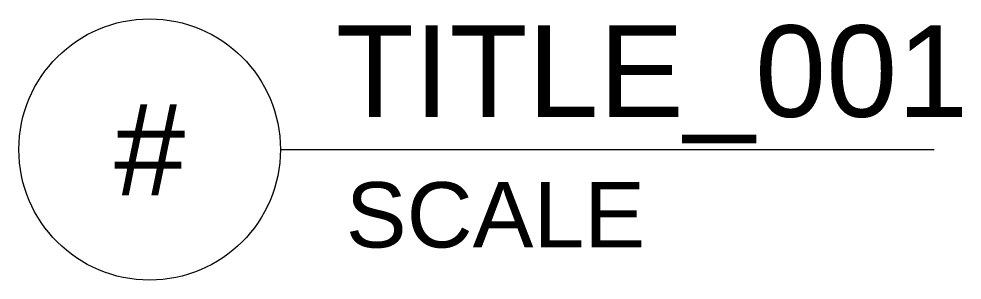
# Model space of a CAD drawing. Extents: x -0.2 to 1.24, y -0.2 to 0.2.
import ezdxf
from ezdxf.enums import TextEntityAlignment as Align

# ---------------------------------------------------------------- set-up
doc = ezdxf.new("R2010")
doc.units = 0
doc.header["$LTSCALE"] = 0.01
doc.header["$MEASUREMENT"] = 0
doc.layers.get('0').update_dxf_attribs({"color": 250, "lineweight": 40})
doc.styles.add('COA', font='arial.ttf')

msp = doc.modelspace()

# ---------------------------------------------------------------- linework, layer by layer
at = {"color": 0, "linetype": 'ByBlock', "lineweight": -2, "transparency": 16777216, "flags": 128}
msp.add_lwpolyline([(0.2, 0), (1.2, 0)], dxfattribs=at)
at = {"color": 0, "linetype": 'ByBlock', "lineweight": -2, "transparency": 16777216}
msp.add_circle((0, 0), 0.2, dxfattribs=at)

# ---------------------------------------------------------------- texts
at = {"color": 0, "linetype": 'ByBlock', "lineweight": -2, "transparency": 16777216, "style": 'COA'}
msp.add_attdef('TITLE_001', (0.2849, 0.05), 'DETAIL', height=0.14, dxfattribs=at)
msp.add_attdef('#', text='1', height=0.14, dxfattribs=at).set_placement((0, 0), align=Align.MIDDLE)
msp.add_attdef('SCALE', text='N.T.S.', height=0.1, dxfattribs=at).set_placement((0.3, -0.1), align=Align.MIDDLE_LEFT)

doc.saveas('drawing.dxf')
